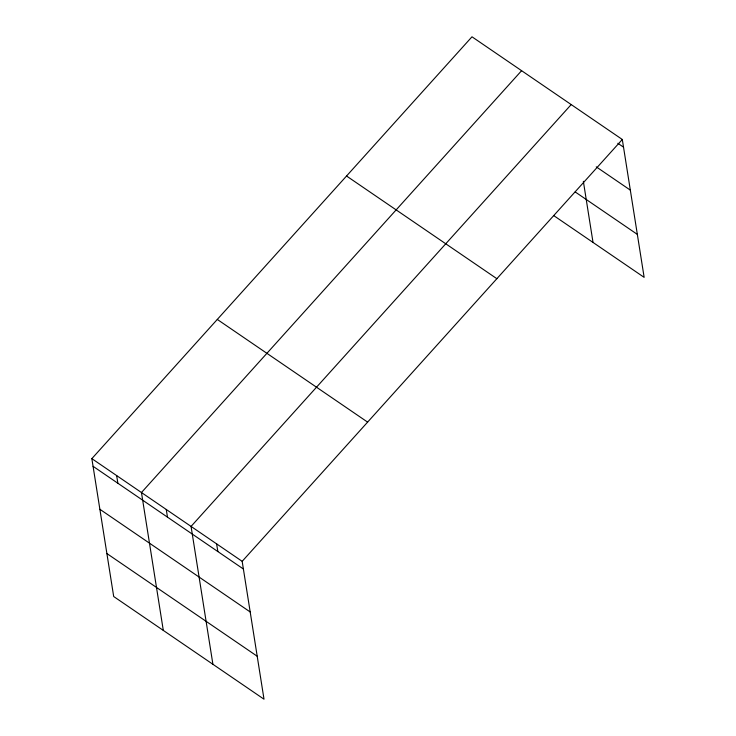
<?xml version="1.0" encoding="UTF-8"?>
<svg xmlns="http://www.w3.org/2000/svg" width="736" height="736" viewBox="0 0 736 736"><rect width="100%" height="100%" fill="white"/><g stroke="black" fill="none" stroke-linecap="round" stroke-linejoin="round"><path stroke-width="1.1" d="M91.853 458.638L242.172 561.329L264.012 699.2L113.694 596.519L91.853 458.638L471.988 36.8L622.306 139.481L644.147 277.362L553.536 215.464M521.594 70.684L141.459 492.531L163.3 630.402M571.2 104.576L191.066 526.415L212.906 664.286M242.172 561.329L622.306 139.481M617.844 143.281L623.521 147.154M596.252 166.851L630.329 190.127M575.212 191.949L637.339 234.388M346.546 176.005L496.864 278.696M217.295 319.433L367.623 422.124M93.067 466.311L243.386 569.002M99.875 509.275L250.194 611.966M106.886 553.546L257.204 656.236M583.354 181.314L593.032 242.448M216.623 543.867L217.838 551.54M166.262 509.468L167.477 517.141M116.656 475.585L117.87 483.258"/></g></svg>
